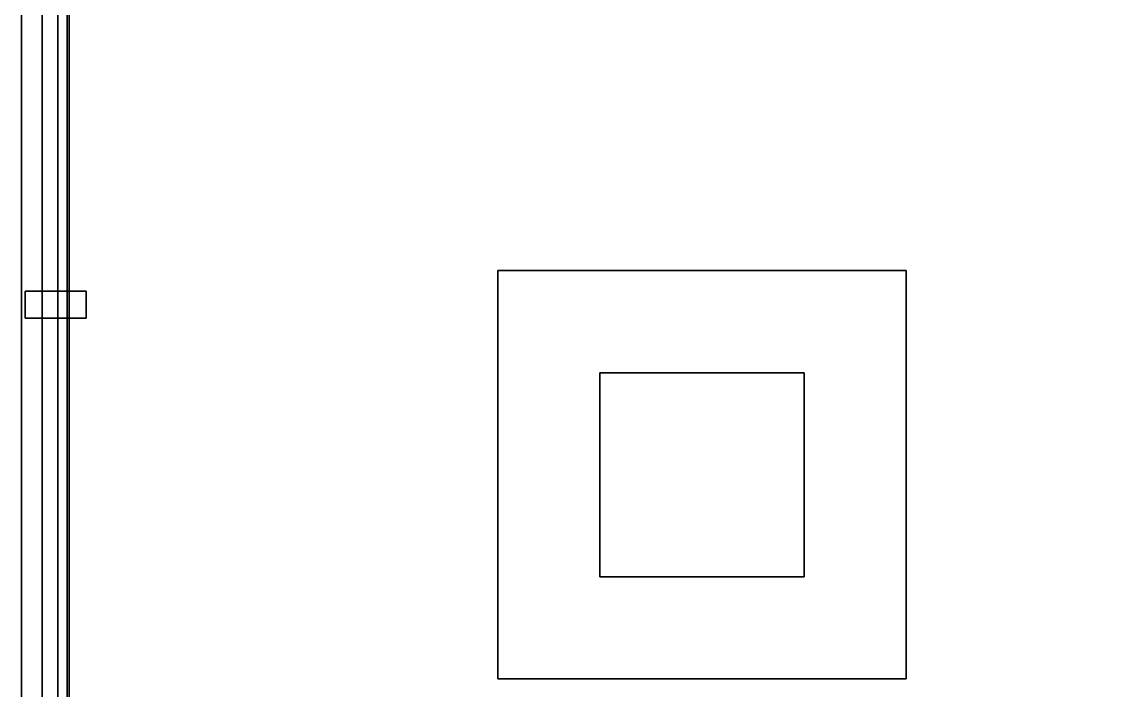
# Model space of a CAD drawing. Extents: x -17000 to 17000, y -13300 to 12090.
# Drawn here: x -17000 to -13820, y -10634 to -8668 of the extents above; entities that cross this region are included whole.
import ezdxf

# ---------------------------------------------------------------- set-up
doc = ezdxf.new("R2010")
doc.units = 0
for name, color, linetype in [('A-GLAZ', 5, 'CONTINUOUS'), ('S-COLS', 9, 'CONTINUOUS'), ('S-SLAB', 8, 'CONTINUOUS')]:
    doc.layers.add(name, color=color, linetype=linetype)

msp = doc.modelspace()

# ---------------------------------------------------------------- linework, layer by layer
at = {"layer": 'A-GLAZ'}
for points in [[(-16940, -11900, 940), (-16860, -11900, 940), (-16860, 11900, 940), (-16940, 11900, 940)], [(-16860, -11900, 860), (-16940, -11900, 860), (-16940, 11900, 860), (-16860, 11900, 860)], [(-16940, -11900, 860), (-16940, -11900, 940), (-16940, 11900, 940), (-16940, 11900, 860)], [(-16940, -11900, 2840), (-16860, -11900, 2840), (-16860, 11900, 2840), (-16940, 11900, 2840)], [(-16860, -11900, 2760), (-16940, -11900, 2760), (-16940, 11900, 2760), (-16860, 11900, 2760)], [(-16940, -11900, 2760), (-16940, -11900, 2840), (-16940, 11900, 2840), (-16940, 11900, 2760)], [(-16940, -11900, 3640), (-16860, -11900, 3640), (-16860, 11900, 3640), (-16940, 11900, 3640)], [(-16860, -11900, 3560), (-16940, -11900, 3560), (-16940, 11900, 3560), (-16860, 11900, 3560)], [(-16940, -11900, 3560), (-16940, -11900, 3640), (-16940, 11900, 3640), (-16940, 11900, 3560)], [(-16940, -11900, 4740), (-16860, -11900, 4740), (-16860, 11900, 4740), (-16940, 11900, 4740)], [(-16860, -11900, 4660), (-16940, -11900, 4660), (-16940, 11900, 4660), (-16860, 11900, 4660)], [(-16940, -11900, 4660), (-16940, -11900, 4740), (-16940, 11900, 4740), (-16940, 11900, 4660)], [(-16940, -11900, 6640), (-16860, -11900, 6640), (-16860, 11900, 6640), (-16940, 11900, 6640)], [(-16860, -11900, 6560), (-16940, -11900, 6560), (-16940, 11900, 6560), (-16860, 11900, 6560)], [(-16940, -11900, 6560), (-16940, -11900, 6640), (-16940, 11900, 6640), (-16940, 11900, 6560)], [(-16940, -11900, 7440), (-16860, -11900, 7440), (-16860, 11900, 7440), (-16940, 11900, 7440)], [(-16860, -11900, 7360), (-16940, -11900, 7360), (-16940, 11900, 7360), (-16860, 11900, 7360)], [(-16940, -11900, 7360), (-16940, -11900, 7440), (-16940, 11900, 7440), (-16940, 11900, 7360)], [(-16940, -11900, 8540), (-16860, -11900, 8540), (-16860, 11900, 8540), (-16940, 11900, 8540)], [(-16860, -11900, 8460), (-16940, -11900, 8460), (-16940, 11900, 8460), (-16860, 11900, 8460)], [(-16940, -11900, 8460), (-16940, -11900, 8540), (-16940, 11900, 8540), (-16940, 11900, 8460)], [(-16940, -11900, 10440), (-16860, -11900, 10440), (-16860, 11900, 10440), (-16940, 11900, 10440)], [(-16860, -11900, 10360), (-16940, -11900, 10360), (-16940, 11900, 10360), (-16860, 11900, 10360)], [(-16940, -11900, 10360), (-16940, -11900, 10440), (-16940, 11900, 10440), (-16940, 11900, 10360)], [(-16940, -11900, 11240), (-16860, -11900, 11240), (-16860, 11900, 11240), (-16940, 11900, 11240)], [(-16860, -11900, 11160), (-16940, -11900, 11160), (-16940, 11900, 11160), (-16860, 11900, 11160)], [(-16940, -11900, 11160), (-16940, -11900, 11240), (-16940, 11900, 11240), (-16940, 11900, 11160)], [(-16940, -11900, 12340), (-16860, -11900, 12340), (-16860, 11900, 12340), (-16940, 11900, 12340)], [(-16860, -11900, 12260), (-16940, -11900, 12260), (-16940, 11900, 12260), (-16860, 11900, 12260)], [(-16940, -11900, 12260), (-16940, -11900, 12340), (-16940, 11900, 12340), (-16940, 11900, 12260)], [(-16940, -11900, 14240), (-16860, -11900, 14240), (-16860, 11900, 14240), (-16940, 11900, 14240)], [(-16860, -11900, 14160), (-16940, -11900, 14160), (-16940, 11900, 14160), (-16860, 11900, 14160)], [(-16940, -11900, 14160), (-16940, -11900, 14240), (-16940, 11900, 14240), (-16940, 11900, 14160)], [(-16940, -11900, 15040), (-16860, -11900, 15040), (-16860, 11900, 15040), (-16940, 11900, 15040)], [(-16860, -11900, 14960), (-16940, -11900, 14960), (-16940, 11900, 14960), (-16860, 11900, 14960)], [(-16940, -11900, 14960), (-16940, -11900, 15040), (-16940, 11900, 15040), (-16940, 11900, 14960)], [(-16940, -11900, 16140), (-16860, -11900, 16140), (-16860, 11900, 16140), (-16940, 11900, 16140)], [(-16860, -11900, 16060), (-16940, -11900, 16060), (-16940, 11900, 16060), (-16860, 11900, 16060)], [(-16940, -11900, 16060), (-16940, -11900, 16140), (-16940, 11900, 16140), (-16940, 11900, 16060)], [(-16940, -11900, 18040), (-16860, -11900, 18040), (-16860, 11900, 18040), (-16940, 11900, 18040)], [(-16860, -11900, 17960), (-16940, -11900, 17960), (-16940, 11900, 17960), (-16860, 11900, 17960)], [(-16940, -11900, 17960), (-16940, -11900, 18040), (-16940, 11900, 18040), (-16940, 11900, 17960)], [(-16940, -11900, 18840), (-16860, -11900, 18840), (-16860, 11900, 18840), (-16940, 11900, 18840)], [(-16860, -11900, 18760), (-16940, -11900, 18760), (-16940, 11900, 18760), (-16860, 11900, 18760)], [(-16940, -11900, 18760), (-16940, -11900, 18840), (-16940, 11900, 18840), (-16940, 11900, 18760)], [(-16940, -11900, 19940), (-16860, -11900, 19940), (-16860, 11900, 19940), (-16940, 11900, 19940)], [(-16860, -11900, 19860), (-16940, -11900, 19860), (-16940, 11900, 19860), (-16860, 11900, 19860)], [(-16940, -11900, 19860), (-16940, -11900, 19940), (-16940, 11900, 19940), (-16940, 11900, 19860)], [(-16940, -11900, 21840), (-16860, -11900, 21840), (-16860, 11900, 21840), (-16940, 11900, 21840)], [(-16860, -11900, 21760), (-16940, -11900, 21760), (-16940, 11900, 21760), (-16860, 11900, 21760)], [(-16940, -11900, 21760), (-16940, -11900, 21840), (-16940, 11900, 21840), (-16940, 11900, 21760)], [(-16940, -11900, 22640), (-16860, -11900, 22640), (-16860, 11900, 22640), (-16940, 11900, 22640)], [(-16860, -11900, 22560), (-16940, -11900, 22560), (-16940, 11900, 22560), (-16860, 11900, 22560)], [(-16940, -11900, 22560), (-16940, -11900, 22640), (-16940, 11900, 22640), (-16940, 11900, 22560)], [(-16940, -11900, 23740), (-16860, -11900, 23740), (-16860, 11900, 23740), (-16940, 11900, 23740)], [(-16860, -11900, 23660), (-16940, -11900, 23660), (-16940, 11900, 23660), (-16860, 11900, 23660)], [(-16940, -11900, 23660), (-16940, -11900, 23740), (-16940, 11900, 23740), (-16940, 11900, 23660)], [(-16940, -11900, 25640), (-16860, -11900, 25640), (-16860, 11900, 25640), (-16940, 11900, 25640)], [(-16860, -11900, 25560), (-16940, -11900, 25560), (-16940, 11900, 25560), (-16860, 11900, 25560)], [(-16940, -11900, 25560), (-16940, -11900, 25640), (-16940, 11900, 25640), (-16940, 11900, 25560)], [(-16940, -11900, 26440), (-16860, -11900, 26440), (-16860, 11900, 26440), (-16940, 11900, 26440)], [(-16860, -11900, 26360), (-16940, -11900, 26360), (-16940, 11900, 26360), (-16860, 11900, 26360)], [(-16940, -11900, 26360), (-16940, -11900, 26440), (-16940, 11900, 26440), (-16940, 11900, 26360)], [(-16860, -11900, 860), (-16860, 11900, 860), (-16860, 11900, 940), (-16860, -11900, 940)], [(-16860, -11900, 2760), (-16860, 11900, 2760), (-16860, 11900, 2840), (-16860, -11900, 2840)], [(-16860, -11900, 3560), (-16860, 11900, 3560), (-16860, 11900, 3640), (-16860, -11900, 3640)], [(-16860, -11900, 4660), (-16860, 11900, 4660), (-16860, 11900, 4740), (-16860, -11900, 4740)], [(-16860, -11900, 6560), (-16860, 11900, 6560), (-16860, 11900, 6640), (-16860, -11900, 6640)], [(-16860, -11900, 7360), (-16860, 11900, 7360), (-16860, 11900, 7440), (-16860, -11900, 7440)], [(-16860, -11900, 8460), (-16860, 11900, 8460), (-16860, 11900, 8540), (-16860, -11900, 8540)], [(-16860, -11900, 10360), (-16860, 11900, 10360), (-16860, 11900, 10440), (-16860, -11900, 10440)], [(-16860, -11900, 11160), (-16860, 11900, 11160), (-16860, 11900, 11240), (-16860, -11900, 11240)], [(-16860, -11900, 12260), (-16860, 11900, 12260), (-16860, 11900, 12340), (-16860, -11900, 12340)], [(-16860, -11900, 14160), (-16860, 11900, 14160), (-16860, 11900, 14240), (-16860, -11900, 14240)], [(-16860, -11900, 14960), (-16860, 11900, 14960), (-16860, 11900, 15040), (-16860, -11900, 15040)], [(-16860, -11900, 16060), (-16860, 11900, 16060), (-16860, 11900, 16140), (-16860, -11900, 16140)], [(-16860, -11900, 17960), (-16860, 11900, 17960), (-16860, 11900, 18040), (-16860, -11900, 18040)], [(-16860, -11900, 18760), (-16860, 11900, 18760), (-16860, 11900, 18840), (-16860, -11900, 18840)], [(-16860, -11900, 19860), (-16860, 11900, 19860), (-16860, 11900, 19940), (-16860, -11900, 19940)], [(-16860, -11900, 21760), (-16860, 11900, 21760), (-16860, 11900, 21840), (-16860, -11900, 21840)], [(-16860, -11900, 22560), (-16860, 11900, 22560), (-16860, 11900, 22640), (-16860, -11900, 22640)], [(-16860, -11900, 23660), (-16860, 11900, 23660), (-16860, 11900, 23740), (-16860, -11900, 23740)], [(-16860, -11900, 25560), (-16860, 11900, 25560), (-16860, 11900, 25640), (-16860, -11900, 25640)], [(-16860, -11900, 26360), (-16860, 11900, 26360), (-16860, 11900, 26440), (-16860, -11900, 26440)], [(-16894, -11800, 3600), (-16866, -11800, 3600), (-16866, 11800, 3600), (-16894, 11800, 3600)], [(-16866, -11800, 200), (-16894, -11800, 200), (-16894, 11800, 200), (-16866, 11800, 200)], [(-16894, -11800, 200), (-16894, -11800, 3600), (-16894, 11800, 3600), (-16894, 11800, 200)], [(-16894, -11800, 7400), (-16866, -11800, 7400), (-16866, 11800, 7400), (-16894, 11800, 7400)], [(-16866, -11800, 4000), (-16894, -11800, 4000), (-16894, 11800, 4000), (-16866, 11800, 4000)], [(-16894, -11800, 4000), (-16894, -11800, 7400), (-16894, 11800, 7400), (-16894, 11800, 4000)], [(-16894, -11800, 11200), (-16866, -11800, 11200), (-16866, 11800, 11200), (-16894, 11800, 11200)], [(-16866, -11800, 7800), (-16894, -11800, 7800), (-16894, 11800, 7800), (-16866, 11800, 7800)], [(-16894, -11800, 7800), (-16894, -11800, 11200), (-16894, 11800, 11200), (-16894, 11800, 7800)], [(-16894, -11800, 15000), (-16866, -11800, 15000), (-16866, 11800, 15000), (-16894, 11800, 15000)], [(-16866, -11800, 11600), (-16894, -11800, 11600), (-16894, 11800, 11600), (-16866, 11800, 11600)], [(-16894, -11800, 11600), (-16894, -11800, 15000), (-16894, 11800, 15000), (-16894, 11800, 11600)], [(-16894, -11800, 18800), (-16866, -11800, 18800), (-16866, 11800, 18800), (-16894, 11800, 18800)], [(-16866, -11800, 15400), (-16894, -11800, 15400), (-16894, 11800, 15400), (-16866, 11800, 15400)], [(-16894, -11800, 15400), (-16894, -11800, 18800), (-16894, 11800, 18800), (-16894, 11800, 15400)], [(-16894, -11800, 22600), (-16866, -11800, 22600), (-16866, 11800, 22600), (-16894, 11800, 22600)], [(-16866, -11800, 19200), (-16894, -11800, 19200), (-16894, 11800, 19200), (-16866, 11800, 19200)], [(-16894, -11800, 19200), (-16894, -11800, 22600), (-16894, 11800, 22600), (-16894, 11800, 19200)], [(-16894, -11800, 26400), (-16866, -11800, 26400), (-16866, 11800, 26400), (-16894, 11800, 26400)], [(-16866, -11800, 23000), (-16894, -11800, 23000), (-16894, 11800, 23000), (-16866, 11800, 23000)], [(-16894, -11800, 23000), (-16894, -11800, 26400), (-16894, 11800, 26400), (-16894, 11800, 23000)], [(-16866, -11800, 200), (-16866, 11800, 200), (-16866, 11800, 3600), (-16866, -11800, 3600)], [(-16866, -11800, 4000), (-16866, 11800, 4000), (-16866, 11800, 7400), (-16866, -11800, 7400)], [(-16866, -11800, 7800), (-16866, 11800, 7800), (-16866, 11800, 11200), (-16866, -11800, 11200)], [(-16866, -11800, 11600), (-16866, 11800, 11600), (-16866, 11800, 15000), (-16866, -11800, 15000)], [(-16866, -11800, 15400), (-16866, 11800, 15400), (-16866, 11800, 18800), (-16866, -11800, 18800)], [(-16866, -11800, 19200), (-16866, 11800, 19200), (-16866, 11800, 22600), (-16866, -11800, 22600)], [(-16866, -11800, 23000), (-16866, 11800, 23000), (-16866, 11800, 26400), (-16866, -11800, 26400)], [(-16990, -9540, 3625), (-16810, -9540, 3625), (-16810, -9460, 3625), (-16990, -9460, 3625)], [(-16810, -9540, 175), (-16990, -9540, 175), (-16990, -9460, 175), (-16810, -9460, 175)], [(-16990, -9460, 175), (-16990, -9460, 3625), (-16810, -9460, 3625), (-16810, -9460, 175)], [(-16990, -9540, 175), (-16990, -9540, 3625), (-16990, -9460, 3625), (-16990, -9460, 175)], [(-16990, -9540, 7425), (-16810, -9540, 7425), (-16810, -9460, 7425), (-16990, -9460, 7425)], [(-16810, -9540, 3975), (-16990, -9540, 3975), (-16990, -9460, 3975), (-16810, -9460, 3975)], [(-16990, -9460, 3975), (-16990, -9460, 7425), (-16810, -9460, 7425), (-16810, -9460, 3975)], [(-16990, -9540, 3975), (-16990, -9540, 7425), (-16990, -9460, 7425), (-16990, -9460, 3975)], [(-16990, -9540, 11225), (-16810, -9540, 11225), (-16810, -9460, 11225), (-16990, -9460, 11225)], [(-16810, -9540, 7775), (-16990, -9540, 7775), (-16990, -9460, 7775), (-16810, -9460, 7775)], [(-16990, -9460, 7775), (-16990, -9460, 11225), (-16810, -9460, 11225), (-16810, -9460, 7775)], [(-16990, -9540, 7775), (-16990, -9540, 11225), (-16990, -9460, 11225), (-16990, -9460, 7775)], [(-16990, -9540, 15025), (-16810, -9540, 15025), (-16810, -9460, 15025), (-16990, -9460, 15025)], [(-16810, -9540, 11575), (-16990, -9540, 11575), (-16990, -9460, 11575), (-16810, -9460, 11575)], [(-16990, -9460, 11575), (-16990, -9460, 15025), (-16810, -9460, 15025), (-16810, -9460, 11575)], [(-16990, -9540, 11575), (-16990, -9540, 15025), (-16990, -9460, 15025), (-16990, -9460, 11575)], [(-16990, -9540, 18825), (-16810, -9540, 18825), (-16810, -9460, 18825), (-16990, -9460, 18825)], [(-16810, -9540, 15375), (-16990, -9540, 15375), (-16990, -9460, 15375), (-16810, -9460, 15375)], [(-16990, -9460, 15375), (-16990, -9460, 18825), (-16810, -9460, 18825), (-16810, -9460, 15375)], [(-16990, -9540, 15375), (-16990, -9540, 18825), (-16990, -9460, 18825), (-16990, -9460, 15375)], [(-16990, -9540, 22625), (-16810, -9540, 22625), (-16810, -9460, 22625), (-16990, -9460, 22625)], [(-16810, -9540, 19175), (-16990, -9540, 19175), (-16990, -9460, 19175), (-16810, -9460, 19175)], [(-16990, -9460, 19175), (-16990, -9460, 22625), (-16810, -9460, 22625), (-16810, -9460, 19175)], [(-16990, -9540, 19175), (-16990, -9540, 22625), (-16990, -9460, 22625), (-16990, -9460, 19175)], [(-16990, -9540, 26425), (-16810, -9540, 26425), (-16810, -9460, 26425), (-16990, -9460, 26425)], [(-16810, -9540, 22975), (-16990, -9540, 22975), (-16990, -9460, 22975), (-16810, -9460, 22975)], [(-16990, -9460, 22975), (-16990, -9460, 26425), (-16810, -9460, 26425), (-16810, -9460, 22975)], [(-16990, -9540, 22975), (-16990, -9540, 26425), (-16990, -9460, 26425), (-16990, -9460, 22975)], [(-16810, -9540, 175), (-16810, -9460, 175), (-16810, -9460, 3625), (-16810, -9540, 3625)], [(-16810, -9540, 3975), (-16810, -9460, 3975), (-16810, -9460, 7425), (-16810, -9540, 7425)], [(-16810, -9540, 7775), (-16810, -9460, 7775), (-16810, -9460, 11225), (-16810, -9540, 11225)], [(-16810, -9540, 11575), (-16810, -9460, 11575), (-16810, -9460, 15025), (-16810, -9540, 15025)], [(-16810, -9540, 15375), (-16810, -9460, 15375), (-16810, -9460, 18825), (-16810, -9540, 18825)], [(-16810, -9540, 19175), (-16810, -9460, 19175), (-16810, -9460, 22625), (-16810, -9540, 22625)], [(-16810, -9540, 22975), (-16810, -9460, 22975), (-16810, -9460, 26425), (-16810, -9540, 26425)], [(-16990, -9540, 175), (-16810, -9540, 175), (-16810, -9540, 3625), (-16990, -9540, 3625)], [(-16990, -9540, 3975), (-16810, -9540, 3975), (-16810, -9540, 7425), (-16990, -9540, 7425)], [(-16990, -9540, 7775), (-16810, -9540, 7775), (-16810, -9540, 11225), (-16990, -9540, 11225)], [(-16990, -9540, 11575), (-16810, -9540, 11575), (-16810, -9540, 15025), (-16990, -9540, 15025)], [(-16990, -9540, 15375), (-16810, -9540, 15375), (-16810, -9540, 18825), (-16990, -9540, 18825)], [(-16990, -9540, 19175), (-16810, -9540, 19175), (-16810, -9540, 22625), (-16990, -9540, 22625)], [(-16990, -9540, 22975), (-16810, -9540, 22975), (-16810, -9540, 26425), (-16990, -9540, 26425)]]:
    msp.add_3dface(points, dxfattribs=at)
at = {"layer": 'S-COLS'}
for points in [[(-15600, -10600, 3625), (-14400, -10600, 3625), (-14400, -9400, 3625), (-15600, -9400, 3625)], [(-14400, -10600, 3425), (-15600, -10600, 3425), (-15600, -9400, 3425), (-14400, -9400, 3425)], [(-15600, -9400, 3425), (-15600, -9400, 3625), (-14400, -9400, 3625), (-14400, -9400, 3425)], [(-15600, -10600, 3425), (-15600, -10600, 3625), (-15600, -9400, 3625), (-15600, -9400, 3425)], [(-15600, -10600, 7425), (-14400, -10600, 7425), (-14400, -9400, 7425), (-15600, -9400, 7425)], [(-14400, -10600, 7225), (-15600, -10600, 7225), (-15600, -9400, 7225), (-14400, -9400, 7225)], [(-15600, -9400, 7225), (-15600, -9400, 7425), (-14400, -9400, 7425), (-14400, -9400, 7225)], [(-15600, -10600, 7225), (-15600, -10600, 7425), (-15600, -9400, 7425), (-15600, -9400, 7225)], [(-15600, -10600, 11225), (-14400, -10600, 11225), (-14400, -9400, 11225), (-15600, -9400, 11225)], [(-14400, -10600, 11025), (-15600, -10600, 11025), (-15600, -9400, 11025), (-14400, -9400, 11025)], [(-15600, -9400, 11025), (-15600, -9400, 11225), (-14400, -9400, 11225), (-14400, -9400, 11025)], [(-15600, -10600, 11025), (-15600, -10600, 11225), (-15600, -9400, 11225), (-15600, -9400, 11025)], [(-15600, -10600, 15025), (-14400, -10600, 15025), (-14400, -9400, 15025), (-15600, -9400, 15025)], [(-14400, -10600, 14825), (-15600, -10600, 14825), (-15600, -9400, 14825), (-14400, -9400, 14825)], [(-15600, -9400, 14825), (-15600, -9400, 15025), (-14400, -9400, 15025), (-14400, -9400, 14825)], [(-15600, -10600, 14825), (-15600, -10600, 15025), (-15600, -9400, 15025), (-15600, -9400, 14825)], [(-15600, -10600, 18825), (-14400, -10600, 18825), (-14400, -9400, 18825), (-15600, -9400, 18825)], [(-14400, -10600, 18625), (-15600, -10600, 18625), (-15600, -9400, 18625), (-14400, -9400, 18625)], [(-15600, -9400, 18625), (-15600, -9400, 18825), (-14400, -9400, 18825), (-14400, -9400, 18625)], [(-15600, -10600, 18625), (-15600, -10600, 18825), (-15600, -9400, 18825), (-15600, -9400, 18625)], [(-15600, -10600, 22625), (-14400, -10600, 22625), (-14400, -9400, 22625), (-15600, -9400, 22625)], [(-14400, -10600, 22425), (-15600, -10600, 22425), (-15600, -9400, 22425), (-14400, -9400, 22425)], [(-15600, -9400, 22425), (-15600, -9400, 22625), (-14400, -9400, 22625), (-14400, -9400, 22425)], [(-15600, -10600, 22425), (-15600, -10600, 22625), (-15600, -9400, 22625), (-15600, -9400, 22425)], [(-15600, -10600, 26425), (-14400, -10600, 26425), (-14400, -9400, 26425), (-15600, -9400, 26425)], [(-14400, -10600, 26225), (-15600, -10600, 26225), (-15600, -9400, 26225), (-14400, -9400, 26225)], [(-15600, -9400, 26225), (-15600, -9400, 26425), (-14400, -9400, 26425), (-14400, -9400, 26225)], [(-15600, -10600, 26225), (-15600, -10600, 26425), (-15600, -9400, 26425), (-15600, -9400, 26225)], [(-14400, -10600, 3425), (-14400, -9400, 3425), (-14400, -9400, 3625), (-14400, -10600, 3625)], [(-14400, -10600, 7225), (-14400, -9400, 7225), (-14400, -9400, 7425), (-14400, -10600, 7425)], [(-14400, -10600, 11025), (-14400, -9400, 11025), (-14400, -9400, 11225), (-14400, -10600, 11225)], [(-14400, -10600, 14825), (-14400, -9400, 14825), (-14400, -9400, 15025), (-14400, -10600, 15025)], [(-14400, -10600, 18625), (-14400, -9400, 18625), (-14400, -9400, 18825), (-14400, -10600, 18825)], [(-14400, -10600, 22425), (-14400, -9400, 22425), (-14400, -9400, 22625), (-14400, -10600, 22625)], [(-14400, -10600, 26225), (-14400, -9400, 26225), (-14400, -9400, 26425), (-14400, -10600, 26425)], [(-15300, -10300, 3625), (-14700, -10300, 3625), (-14700, -9700, 3625), (-15300, -9700, 3625)], [(-14700, -10300, 175), (-15300, -10300, 175), (-15300, -9700, 175), (-14700, -9700, 175)], [(-15300, -9700, 175), (-15300, -9700, 3625), (-14700, -9700, 3625), (-14700, -9700, 175)], [(-15300, -10300, 175), (-15300, -10300, 3625), (-15300, -9700, 3625), (-15300, -9700, 175)], [(-15300, -10300, 7425), (-14700, -10300, 7425), (-14700, -9700, 7425), (-15300, -9700, 7425)], [(-14700, -10300, 3975), (-15300, -10300, 3975), (-15300, -9700, 3975), (-14700, -9700, 3975)], [(-15300, -9700, 3975), (-15300, -9700, 7425), (-14700, -9700, 7425), (-14700, -9700, 3975)], [(-15300, -10300, 3975), (-15300, -10300, 7425), (-15300, -9700, 7425), (-15300, -9700, 3975)], [(-15300, -10300, 11225), (-14700, -10300, 11225), (-14700, -9700, 11225), (-15300, -9700, 11225)], [(-14700, -10300, 7775), (-15300, -10300, 7775), (-15300, -9700, 7775), (-14700, -9700, 7775)], [(-15300, -9700, 7775), (-15300, -9700, 11225), (-14700, -9700, 11225), (-14700, -9700, 7775)], [(-15300, -10300, 7775), (-15300, -10300, 11225), (-15300, -9700, 11225), (-15300, -9700, 7775)], [(-15300, -10300, 15025), (-14700, -10300, 15025), (-14700, -9700, 15025), (-15300, -9700, 15025)], [(-14700, -10300, 11575), (-15300, -10300, 11575), (-15300, -9700, 11575), (-14700, -9700, 11575)], [(-15300, -9700, 11575), (-15300, -9700, 15025), (-14700, -9700, 15025), (-14700, -9700, 11575)], [(-15300, -10300, 11575), (-15300, -10300, 15025), (-15300, -9700, 15025), (-15300, -9700, 11575)], [(-15300, -10300, 18825), (-14700, -10300, 18825), (-14700, -9700, 18825), (-15300, -9700, 18825)], [(-14700, -10300, 15375), (-15300, -10300, 15375), (-15300, -9700, 15375), (-14700, -9700, 15375)], [(-15300, -9700, 15375), (-15300, -9700, 18825), (-14700, -9700, 18825), (-14700, -9700, 15375)], [(-15300, -10300, 15375), (-15300, -10300, 18825), (-15300, -9700, 18825), (-15300, -9700, 15375)], [(-15300, -10300, 22625), (-14700, -10300, 22625), (-14700, -9700, 22625), (-15300, -9700, 22625)], [(-14700, -10300, 19175), (-15300, -10300, 19175), (-15300, -9700, 19175), (-14700, -9700, 19175)], [(-15300, -9700, 19175), (-15300, -9700, 22625), (-14700, -9700, 22625), (-14700, -9700, 19175)], [(-15300, -10300, 19175), (-15300, -10300, 22625), (-15300, -9700, 22625), (-15300, -9700, 19175)], [(-15300, -10300, 26425), (-14700, -10300, 26425), (-14700, -9700, 26425), (-15300, -9700, 26425)], [(-14700, -10300, 22975), (-15300, -10300, 22975), (-15300, -9700, 22975), (-14700, -9700, 22975)], [(-15300, -9700, 22975), (-15300, -9700, 26425), (-14700, -9700, 26425), (-14700, -9700, 22975)], [(-15300, -10300, 22975), (-15300, -10300, 26425), (-15300, -9700, 26425), (-15300, -9700, 22975)], [(-14700, -10300, 175), (-14700, -9700, 175), (-14700, -9700, 3625), (-14700, -10300, 3625)], [(-14700, -10300, 3975), (-14700, -9700, 3975), (-14700, -9700, 7425), (-14700, -10300, 7425)], [(-14700, -10300, 7775), (-14700, -9700, 7775), (-14700, -9700, 11225), (-14700, -10300, 11225)], [(-14700, -10300, 11575), (-14700, -9700, 11575), (-14700, -9700, 15025), (-14700, -10300, 15025)], [(-14700, -10300, 15375), (-14700, -9700, 15375), (-14700, -9700, 18825), (-14700, -10300, 18825)], [(-14700, -10300, 19175), (-14700, -9700, 19175), (-14700, -9700, 22625), (-14700, -10300, 22625)], [(-14700, -10300, 22975), (-14700, -9700, 22975), (-14700, -9700, 26425), (-14700, -10300, 26425)], [(-15300, -10300, 175), (-14700, -10300, 175), (-14700, -10300, 3625), (-15300, -10300, 3625)], [(-15300, -10300, 3975), (-14700, -10300, 3975), (-14700, -10300, 7425), (-15300, -10300, 7425)], [(-15300, -10300, 7775), (-14700, -10300, 7775), (-14700, -10300, 11225), (-15300, -10300, 11225)], [(-15300, -10300, 11575), (-14700, -10300, 11575), (-14700, -10300, 15025), (-15300, -10300, 15025)], [(-15300, -10300, 15375), (-14700, -10300, 15375), (-14700, -10300, 18825), (-15300, -10300, 18825)], [(-15300, -10300, 19175), (-14700, -10300, 19175), (-14700, -10300, 22625), (-15300, -10300, 22625)], [(-15300, -10300, 22975), (-14700, -10300, 22975), (-14700, -10300, 26425), (-15300, -10300, 26425)], [(-15600, -10600, 3425), (-14400, -10600, 3425), (-14400, -10600, 3625), (-15600, -10600, 3625)], [(-15600, -10600, 7225), (-14400, -10600, 7225), (-14400, -10600, 7425), (-15600, -10600, 7425)], [(-15600, -10600, 11025), (-14400, -10600, 11025), (-14400, -10600, 11225), (-15600, -10600, 11225)], [(-15600, -10600, 14825), (-14400, -10600, 14825), (-14400, -10600, 15025), (-15600, -10600, 15025)], [(-15600, -10600, 18625), (-14400, -10600, 18625), (-14400, -10600, 18825), (-15600, -10600, 18825)], [(-15600, -10600, 22425), (-14400, -10600, 22425), (-14400, -10600, 22625), (-15600, -10600, 22625)], [(-15600, -10600, 26225), (-14400, -10600, 26225), (-14400, -10600, 26425), (-15600, -10600, 26425)]]:
    msp.add_3dface(points, dxfattribs=at)
at = {"layer": 'S-SLAB'}
for points in [[(-17000, -12000, 350), (17000, -12000, 350), (17000, 12000, 350), (-17000, 12000, 350)], [(17000, -12000), (-17000, -12000), (-17000, 12000), (17000, 12000)], [(-17000, -12000), (-17000, -12000, 350), (-17000, 12000, 350), (-17000, 12000)], [(-17000, -12000, 4150), (17000, -12000, 4150), (17000, 12000, 4150), (-17000, 12000, 4150)], [(17000, -12000, 3800), (-17000, -12000, 3800), (-17000, 12000, 3800), (17000, 12000, 3800)], [(-17000, -12000, 3800), (-17000, -12000, 4150), (-17000, 12000, 4150), (-17000, 12000, 3800)], [(-17000, -12000, 7950), (17000, -12000, 7950), (17000, 12000, 7950), (-17000, 12000, 7950)], [(17000, -12000, 7600), (-17000, -12000, 7600), (-17000, 12000, 7600), (17000, 12000, 7600)], [(-17000, -12000, 7600), (-17000, -12000, 7950), (-17000, 12000, 7950), (-17000, 12000, 7600)], [(-17000, -12000, 11750), (17000, -12000, 11750), (17000, 12000, 11750), (-17000, 12000, 11750)], [(17000, -12000, 11400), (-17000, -12000, 11400), (-17000, 12000, 11400), (17000, 12000, 11400)], [(-17000, -12000, 11400), (-17000, -12000, 11750), (-17000, 12000, 11750), (-17000, 12000, 11400)], [(-17000, -12000, 15550), (17000, -12000, 15550), (17000, 12000, 15550), (-17000, 12000, 15550)], [(17000, -12000, 15200), (-17000, -12000, 15200), (-17000, 12000, 15200), (17000, 12000, 15200)], [(-17000, -12000, 15200), (-17000, -12000, 15550), (-17000, 12000, 15550), (-17000, 12000, 15200)], [(-17000, -12000, 19350), (17000, -12000, 19350), (17000, 12000, 19350), (-17000, 12000, 19350)], [(17000, -12000, 19000), (-17000, -12000, 19000), (-17000, 12000, 19000), (17000, 12000, 19000)], [(-17000, -12000, 19000), (-17000, -12000, 19350), (-17000, 12000, 19350), (-17000, 12000, 19000)], [(-17000, -12000, 23150), (17000, -12000, 23150), (17000, 12000, 23150), (-17000, 12000, 23150)], [(17000, -12000, 22800), (-17000, -12000, 22800), (-17000, 12000, 22800), (17000, 12000, 22800)], [(-17000, -12000, 22800), (-17000, -12000, 23150), (-17000, 12000, 23150), (-17000, 12000, 22800)]]:
    msp.add_3dface(points, dxfattribs=at)

doc.saveas('drawing.dxf')
